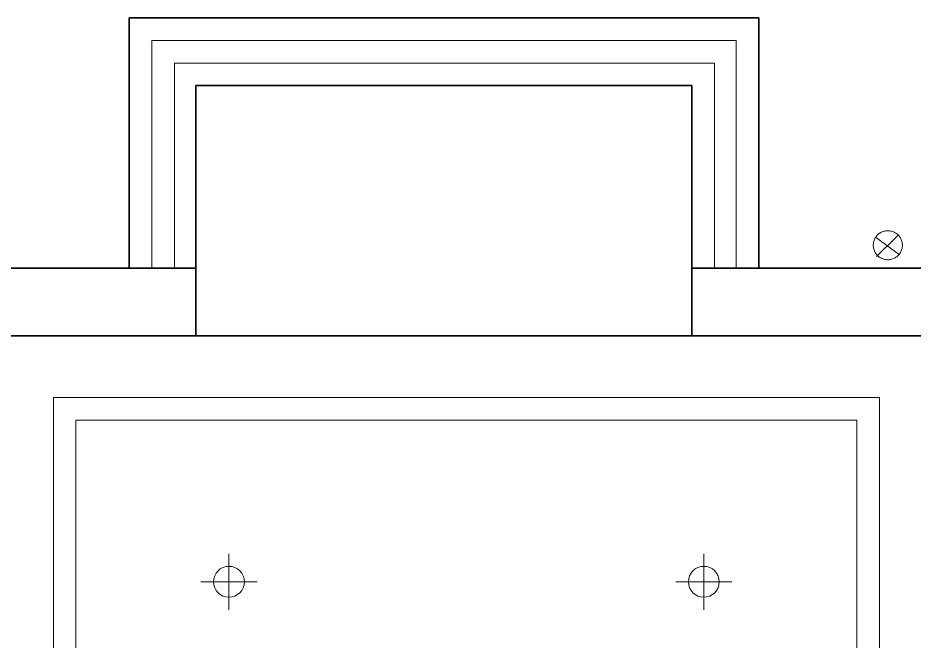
# Model space of a CAD drawing. Header units: millimetres. Extents: x -4600 to 229000, y -4300 to 19460.
# Drawn here: x 163930 to 167117, y 10344 to 12561 of the extents above; entities that cross this region are included whole.
import ezdxf

# ---------------------------------------------------------------- set-up
doc = ezdxf.new("R2010")
doc.units = ezdxf.units.MM
doc.header["$LTSCALE"] = 100
for name, color, linetype, lineweight in [('A-EX-SERVICE', 6, 'Continuous', 13), ('A-EX-WALL', 7, 'Continuous', 35), ('A-EX-WINDOW', 4, 'Continuous', 18), ('R2-CEILING', 4, 'Continuous', 18), ('R2-LIGHT', 2, 'Continuous', 18)]:
    doc.layers.add(name, color=color, linetype=linetype, lineweight=lineweight)

# ---------------------------------------------------------------- blocks, each defined once
blk = doc.blocks.new('SOURCE_PROPOSED')
at = {"layer": 'A-EX-SERVICE'}
for p, q in [((7064.2, 9919.7), (6979.8, 9980.9)), ((6983.6, 9912.1), (7060.4, 9988.5))]:
    blk.add_line(p, q, dxfattribs=at)
for points in [[(7023.9, 10003.8), (7020.4, 10003.7), (7016.9, 10003.4), (7013.5, 10002.8), (7010.1, 10002), (7006.9, 10001), (7003.7, 9999.8), (7000.7, 9998.4), (6997.8, 9996.8), (6994.9, 9995), (6992.2, 9993.1), (6989.7, 9991), (6987.3, 9988.7), (6985, 9986.3), (6982.9, 9983.7), (6980.9, 9981.1), (6979.2, 9978.3), (6977.6, 9975.3), (6976.2, 9972.3), (6974.9, 9969.2), (6973.9, 9965.9), (6973.1, 9962.6), (6972.6, 9959.2), (6972.2, 9955.7), (6972.1, 9952.2)], [(7075.8, 9952.2), (7075.6, 9955.7), (7075.3, 9959.2), (7074.7, 9962.6), (7073.9, 9965.9), (7072.9, 9969.2), (7071.7, 9972.3), (7070.3, 9975.3), (7068.7, 9978.3), (7066.9, 9981.1), (7065, 9983.7), (7062.8, 9986.3), (7060.6, 9988.7), (7058.2, 9991), (7055.6, 9993.1), (7052.9, 9995), (7050.1, 9996.8), (7047.1, 9998.4), (7044.1, 9999.8), (7040.9, 10001), (7037.7, 10002), (7034.4, 10002.8), (7031, 10003.4), (7027.5, 10003.7), (7023.9, 10003.8)], [(6972.1, 9952.2), (6972.2, 9948.7), (6972.6, 9945.2), (6973.1, 9941.8), (6973.9, 9938.5), (6974.9, 9935.3), (6976.2, 9932.1), (6977.6, 9929.1), (6979.2, 9926.2), (6980.9, 9923.3), (6982.9, 9920.7), (6985, 9918.1), (6987.3, 9915.7), (6989.7, 9913.4), (6992.2, 9911.3), (6994.9, 9909.4), (6997.8, 9907.6), (7000.7, 9906), (7003.7, 9904.6), (7006.9, 9903.4), (7010.1, 9902.4), (7013.5, 9901.6), (7016.9, 9901.1), (7020.4, 9900.7), (7023.9, 9900.6)], [(7023.9, 9900.6), (7027.5, 9900.7), (7031, 9901.1), (7034.4, 9901.6), (7037.7, 9902.4), (7040.9, 9903.4), (7044.1, 9904.6), (7047.1, 9906), (7050.1, 9907.6), (7052.9, 9909.4), (7055.6, 9911.3), (7058.2, 9913.4), (7060.6, 9915.7), (7062.8, 9918.1), (7065, 9920.7), (7066.9, 9923.3), (7068.7, 9926.2), (7070.3, 9929.1), (7071.7, 9932.1), (7072.9, 9935.3), (7073.9, 9938.5), (7074.7, 9941.8), (7075.3, 9945.2), (7075.6, 9948.7), (7075.8, 9952.2)]]:
    blk.add_lwpolyline(points, dxfattribs=at)
at = {"layer": 'A-EX-WALL'}
for p, q in [((4326.1, 9870), (4326.1, 10760.9)), ((6565, 10760.9), (4326.1, 10760.9)), ((6565, 9870), (6565, 10760.9)), ((4563.3, 9630), (4563.3, 10520)), ((6327, 10520), (4563.3, 10520)), ((6327, 9630), (6327, 10520)), ((4563.3, 9870), (1595.3, 9870)), ((10418.5, 9870), (6327, 9870)), ((7214, 9630), (3836.4, 9630)), ((3836.4, 9630), (4563.3, 9630))]:
    blk.add_line(p, q, dxfattribs=at)
at = {"layer": 'A-EX-WINDOW'}
for p, q in [((4406.5, 9870), (4406.5, 10680.6)), ((6484.4, 10680.6), (4406.5, 10680.6)), ((6484.4, 9870), (6484.4, 10680.6)), ((4486.8, 9870), (4486.8, 10600.3)), ((6407.6, 10600.3), (4486.8, 10600.3)), ((6407.6, 9870), (6407.6, 10600.3))]:
    blk.add_line(p, q, dxfattribs=at)
blk = doc.blocks.new('R2_CEILING')
at = {"layer": 'R2-CEILING'}
for points in [[(4056.4, 6349.4), (6994, 6349.4), (6994, 9410), (4056.4, 9410)], [(4136.4, 6429.4), (6914, 6429.4), (6914, 9330), (4136.4, 9330)]]:
    blk.add_lwpolyline(points, close=True, dxfattribs=at)
at = {"layer": 'R2-LIGHT'}
for p, q in [((4680.8, 8654.8), (4680.8, 8854.8)), ((6369.6, 8654.8), (6369.6, 8854.8)), ((4580.8, 8754.8), (4780.8, 8754.8)), ((6269.6, 8754.8), (6469.6, 8754.8))]:
    blk.add_line(p, q, dxfattribs=at)
for centre in [(4680.8, 8754.8), (6369.6, 8754.8)]:
    blk.add_circle(centre, 55, dxfattribs=at)
blk = doc.blocks.new('A05_SHEET')
for name in ['SOURCE_PROPOSED', 'R2_CEILING']:
    blk.add_blockref(name, (0, 1800))

msp = doc.modelspace()

# ---------------------------------------------------------------- block references
msp.add_blockref('A05_SHEET', (160000, 0))

doc.saveas('drawing.dxf')
